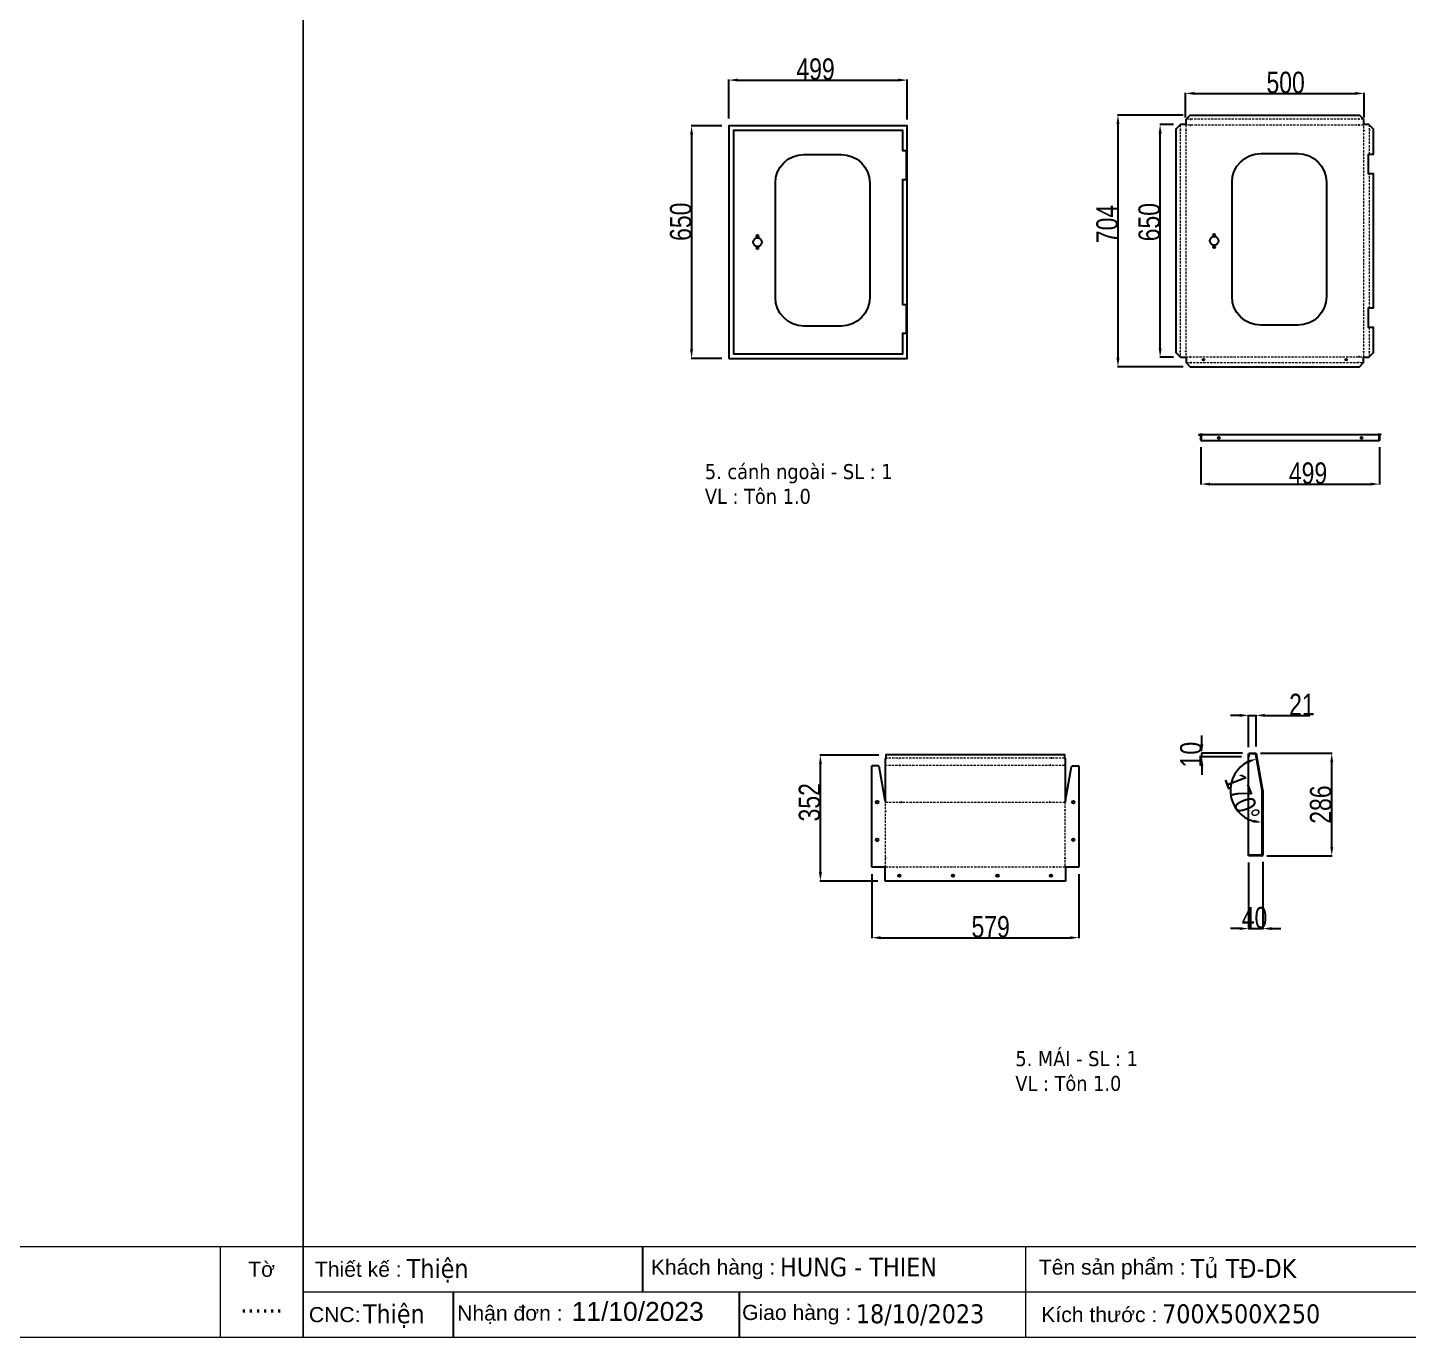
# Model space of a CAD drawing. Header units: inches. Extents: x 21 to 136330, y 8 to 58290.
# Drawn here: x 13712 to 17572, y 19901 to 23563 of the extents above; entities that cross this region are included whole.
import ezdxf
from ezdxf.enums import TextEntityAlignment as Align

# ---------------------------------------------------------------- set-up
doc = ezdxf.new("R2010")
doc.units = ezdxf.units.IN
doc.header["$MEASUREMENT"] = 0
doc.linetypes.add('HIDDEN', pattern=[9.525, 6.35, -3.175])
for name, color, linetype in [('0 KHUNG KT01', 7, 'Continuous'), ('@.0.DM. NÉT CHÍNH', 7, 'Continuous'), ('@.DM. NÉT CHÍNH', 7, 'Continuous'), ('@.DM. ĐIỂM DẤU', 1, 'Continuous')]:
    doc.layers.add(name, color=color, linetype=linetype)
doc.layers.add('0 TĂNG CỨNG', color=7, linetype='Continuous', lineweight=15)
doc.layers.add('@.0.DM. NÉT ĐỨT', color=8, linetype='HIDDEN', lineweight=9)
doc.layers.add('@.DM. KÍCH THƯỚC', color=8, linetype='Continuous', transparency=0.2)
doc.layers.add('@.DM. KÍCH THƯỚC @ 1', color=8, linetype='Continuous', transparency=0.2)
doc.styles.add('ARIAL', font='arial.ttf')
doc.styles.add('Note Text (ISO)', font='tahoma.ttf')
doc.styles.add('roman', font='roman.shx', dxfattribs={"width": 0.8})
doc.styles.add('Tahoma (Input Text)', font='tahoma.ttf')
doc.dimstyles.new('Kích thước Duy Mạnh', dxfattribs={"dimtxt": 30, "dimasz": 25, "dimexe": 1.25, "dimexo": 20, "dimtad": 1, "dimdec": 1, "dimtxsty": 'roman', "dimcen": 2.5, "dimclrd": 8, "dimclre": 8, "dimclrt": 2, "dimadec": 0, "dimazin": 0, "dimtfac": 1, "dimtdec": 1, "dimtix": 1, "dimtmove": 0, "dimatfit": 3, "dimfxl": 1, "dimtfillclr": 1, "dimarcsym": 0})

# ---------------------------------------------------------------- blocks, each defined once
blk = doc.blocks.new('*D1176')
at = {"layer": '@.DM. KÍCH THƯỚC', "color": 8, "lineweight": -2, "transparency": 16777216}
for p, q in [((16941.8, 23318.2), (16758.6, 23318.2)), ((16941.8, 22614.6), (16758.6, 22614.6))]:
    blk.add_line(p, q, dxfattribs=at)
at = {"layer": '@.DM. KÍCH THƯỚC', "lineweight": -2, "transparency": 16777216}
blk.add_line((16759.8, 23293.2), (16759.8, 22639.6), dxfattribs=at)
at = {"layer": '@.DM. KÍCH THƯỚC', "transparency": 16777216}
for points in [[(16755.6, 23293.2), (16764, 23293.2), (16759.8, 23318.2)], [(16755.6, 22639.6), (16764, 22639.6), (16759.8, 22614.6)]]:
    blk.add_solid(points, dxfattribs=at)
at = {"layer": 'Defpoints', "color": 0, "transparency": 16777216}
for p in [(16961.8, 23318.2), (16759.8, 22614.6), (16961.8, 22614.6)]:
    blk.add_point(p, dxfattribs=at)
at = {"layer": '@.DM. KÍCH THƯỚC', "color": 2, "transparency": 16777216, "insert": (16699.2, 22960.1), "char_height": 60, "attachment_point": 1, "rotation": 90, "style": 'roman'}
blk.add_mtext('704', dxfattribs=at)
blk = doc.blocks.new('*D1177')
at = {"layer": '@.DM. KÍCH THƯỚC', "color": 8, "lineweight": -2, "transparency": 16777216}
for p, q in [((16915.3, 23291.4), (16876.5, 23291.4)), ((16915.3, 22641.4), (16876.5, 22641.4))]:
    blk.add_line(p, q, dxfattribs=at)
at = {"layer": '@.DM. KÍCH THƯỚC', "lineweight": -2, "transparency": 16777216}
blk.add_line((16877.7, 22666.4), (16877.7, 23266.4), dxfattribs=at)
at = {"layer": '@.DM. KÍCH THƯỚC', "transparency": 16777216}
for points in [[(16873.6, 23266.4), (16881.9, 23266.4), (16877.7, 23291.4)], [(16873.6, 22666.4), (16881.9, 22666.4), (16877.7, 22641.4)]]:
    blk.add_solid(points, dxfattribs=at)
at = {"layer": 'Defpoints', "color": 0, "transparency": 16777216}
for p in [(16877.7, 23291.4), (16935.3, 23291.4), (16935.3, 22641.4)]:
    blk.add_point(p, dxfattribs=at)
at = {"layer": '@.DM. KÍCH THƯỚC', "color": 2, "transparency": 16777216, "insert": (16817.1, 22965.2), "char_height": 60, "attachment_point": 1, "rotation": 90, "style": 'roman'}
blk.add_mtext('650', dxfattribs=at)
blk = doc.blocks.new('*D1178')
at = {"layer": '@.DM. KÍCH THƯỚC', "color": 8, "lineweight": -2, "transparency": 16777216}
for p, q in [((16991.9, 22389.5), (16991.9, 22285.3)), ((17490.9, 22389.5), (17490.9, 22285.3))]:
    blk.add_line(p, q, dxfattribs=at)
at = {"layer": '@.DM. KÍCH THƯỚC', "lineweight": -2, "transparency": 16777216}
blk.add_line((17016.9, 22286.5), (17465.9, 22286.5), dxfattribs=at)
at = {"layer": '@.DM. KÍCH THƯỚC', "transparency": 16777216}
for points in [[(17016.9, 22290.7), (17016.9, 22282.4), (16991.9, 22286.5)], [(17465.9, 22290.7), (17465.9, 22282.4), (17490.9, 22286.5)]]:
    blk.add_solid(points, dxfattribs=at)
at = {"layer": 'Defpoints', "color": 0, "transparency": 16777216}
for p in [(16991.9, 22409.5), (17490.9, 22409.5), (17490.9, 22286.5)]:
    blk.add_point(p, dxfattribs=at)
at = {"layer": '@.DM. KÍCH THƯỚC', "color": 2, "transparency": 16777216, "insert": (17237.6, 22347.2), "char_height": 60, "attachment_point": 1, "style": 'roman'}
blk.add_mtext('499', dxfattribs=at)
blk = doc.blocks.new('*D1166')
at = {"layer": '@.DM. KÍCH THƯỚC', "color": 8, "lineweight": -2, "transparency": 16777216}
for p, q in [((15672, 23308.1), (15672, 23417.2)), ((16171, 23305.7), (16171, 23417.2))]:
    blk.add_line(p, q, dxfattribs=at)
at = {"layer": '@.DM. KÍCH THƯỚC', "lineweight": -2, "transparency": 16777216}
blk.add_line((15697, 23415.9), (16146, 23415.9), dxfattribs=at)
at = {"layer": '@.DM. KÍCH THƯỚC', "transparency": 16777216}
for points in [[(15697, 23420.1), (15697, 23411.8), (15672, 23415.9)], [(16146, 23420.1), (16146, 23411.8), (16171, 23415.9)]]:
    blk.add_solid(points, dxfattribs=at)
at = {"layer": 'Defpoints', "color": 0, "transparency": 16777216}
for p in [(16171, 23415.9), (15672, 23288.1), (16171, 23285.7)]:
    blk.add_point(p, dxfattribs=at)
at = {"layer": '@.DM. KÍCH THƯỚC', "color": 2, "transparency": 16777216, "insert": (15860.9, 23476.6), "char_height": 60, "attachment_point": 1, "style": 'roman'}
blk.add_mtext('499', dxfattribs=at)
blk = doc.blocks.new('*D1167')
at = {"layer": '@.DM. KÍCH THƯỚC', "color": 8, "lineweight": -2, "transparency": 16777216}
for p, q in [((16948.5, 23311.4), (16948.5, 23380)), ((17448.1, 23311.4), (17448.1, 23380))]:
    blk.add_line(p, q, dxfattribs=at)
at = {"layer": '@.DM. KÍCH THƯỚC', "lineweight": -2, "transparency": 16777216}
blk.add_line((16973.5, 23378.7), (17423.1, 23378.7), dxfattribs=at)
at = {"layer": '@.DM. KÍCH THƯỚC', "transparency": 16777216}
for points in [[(16973.5, 23382.9), (16973.5, 23374.6), (16948.5, 23378.7)], [(17423.1, 23382.9), (17423.1, 23374.6), (17448.1, 23378.7)]]:
    blk.add_solid(points, dxfattribs=at)
at = {"layer": 'Defpoints', "color": 0, "transparency": 16777216}
for p in [(17448.1, 23378.7), (16948.5, 23291.4), (17448.1, 23291.4)]:
    blk.add_point(p, dxfattribs=at)
at = {"layer": '@.DM. KÍCH THƯỚC', "color": 2, "transparency": 16777216, "insert": (17175, 23439.3), "char_height": 60, "attachment_point": 1, "style": 'roman'}
blk.add_mtext('500', dxfattribs=at)
blk = doc.blocks.new('*D1183')
at = {"layer": '@.DM. KÍCH THƯỚC', "color": 8, "lineweight": -2, "transparency": 16777216}
for p, q in [((15652, 23288.1), (15566.6, 23288.1)), ((15652, 22638.1), (15566.6, 22638.1))]:
    blk.add_line(p, q, dxfattribs=at)
at = {"layer": '@.DM. KÍCH THƯỚC', "lineweight": -2, "transparency": 16777216}
blk.add_line((15567.9, 23263.1), (15567.9, 22663.1), dxfattribs=at)
at = {"layer": '@.DM. KÍCH THƯỚC', "transparency": 16777216}
for points in [[(15563.7, 23263.1), (15572, 23263.1), (15567.9, 23288.1)], [(15563.7, 22663.1), (15572, 22663.1), (15567.9, 22638.1)]]:
    blk.add_solid(points, dxfattribs=at)
at = {"layer": 'Defpoints', "color": 0, "transparency": 16777216}
for p in [(15672, 23288.1), (15567.9, 22638.1), (15672, 22638.1)]:
    blk.add_point(p, dxfattribs=at)
at = {"layer": '@.DM. KÍCH THƯỚC', "color": 2, "transparency": 16777216, "insert": (15507.3, 22966.4), "char_height": 60, "attachment_point": 1, "rotation": 90, "style": 'roman'}
blk.add_mtext('650', dxfattribs=at)
blk = doc.blocks.new('*D1196')
at = {"layer": '@.DM. KÍCH THƯỚC', "color": 8, "lineweight": -2, "transparency": 16777216}
for p, q in [((16071.5, 21196.1), (16071.5, 21017.3)), ((16650.3, 21196.1), (16650.3, 21017.3))]:
    blk.add_line(p, q, dxfattribs=at)
at = {"layer": '@.DM. KÍCH THƯỚC', "lineweight": -2, "transparency": 16777216}
blk.add_line((16096.5, 21018.6), (16625.3, 21018.6), dxfattribs=at)
at = {"layer": '@.DM. KÍCH THƯỚC', "transparency": 16777216}
for points in [[(16096.5, 21022.7), (16096.5, 21014.4), (16071.5, 21018.6)], [(16625.3, 21022.7), (16625.3, 21014.4), (16650.3, 21018.6)]]:
    blk.add_solid(points, dxfattribs=at)
at = {"layer": 'Defpoints', "color": 0, "transparency": 16777216}
for p in [(16071.5, 21216.1), (16650.3, 21216.1), (16650.3, 21018.6)]:
    blk.add_point(p, dxfattribs=at)
at = {"layer": '@.DM. KÍCH THƯỚC', "color": 2, "transparency": 16777216, "insert": (16350.4, 21079.2), "char_height": 60, "attachment_point": 1, "style": 'roman'}
blk.add_mtext('579', dxfattribs=at)
blk = doc.blocks.new('*D1197')
at = {"layer": '@.DM. KÍCH THƯỚC', "color": 8, "lineweight": -2, "transparency": 16777216}
for p, q in [((16090.9, 21529.3), (15926.8, 21529.3)), ((16088.9, 21177), (15926.8, 21177))]:
    blk.add_line(p, q, dxfattribs=at)
at = {"layer": '@.DM. KÍCH THƯỚC', "lineweight": -2, "transparency": 16777216}
blk.add_line((15928, 21202), (15928, 21504.3), dxfattribs=at)
at = {"layer": '@.DM. KÍCH THƯỚC', "transparency": 16777216}
for points in [[(15923.9, 21504.3), (15932.2, 21504.3), (15928, 21529.3)], [(15923.9, 21202), (15932.2, 21202), (15928, 21177)]]:
    blk.add_solid(points, dxfattribs=at)
at = {"layer": 'Defpoints', "color": 0, "transparency": 16777216}
for p in [(15928, 21529.3), (16110.9, 21529.3), (16108.9, 21177)]:
    blk.add_point(p, dxfattribs=at)
at = {"layer": '@.DM. KÍCH THƯỚC', "color": 2, "transparency": 16777216, "insert": (15867.4, 21343.6), "char_height": 60, "attachment_point": 1, "rotation": 90, "style": 'roman'}
blk.add_mtext('352', dxfattribs=at)
blk = doc.blocks.new('*D1198')
at = {"layer": '@.DM. KÍCH THƯỚC', "color": 8, "lineweight": -2, "transparency": 16777216}
for p, q in [((17164.8, 21230.5), (17164.8, 21042.8)), ((17124.8, 21229.2), (17124.8, 21042.8))]:
    blk.add_line(p, q, dxfattribs=at)
at = {"layer": '@.DM. KÍCH THƯỚC', "lineweight": -2, "transparency": 16777216}
for p, q in [((17099.8, 21044), (17074.8, 21044)), ((17124.8, 21044), (17164.8, 21044)), ((17189.8, 21044), (17214.8, 21044))]:
    blk.add_line(p, q, dxfattribs=at)
at = {"layer": '@.DM. KÍCH THƯỚC', "transparency": 16777216}
for points in [[(17099.8, 21048.2), (17099.8, 21039.9), (17124.8, 21044)], [(17189.8, 21048.2), (17189.8, 21039.9), (17164.8, 21044)]]:
    blk.add_solid(points, dxfattribs=at)
at = {"layer": 'Defpoints', "color": 0, "transparency": 16777216}
for p in [(17124.8, 21249.2), (17164.8, 21250.5), (17164.8, 21044)]:
    blk.add_point(p, dxfattribs=at)
at = {"layer": '@.DM. KÍCH THƯỚC', "color": 2, "transparency": 16777216, "insert": (17105.9, 21104.7), "char_height": 60, "attachment_point": 1, "style": 'roman'}
blk.add_mtext('40', dxfattribs=at)
blk = doc.blocks.new('*D1199')
at = {"layer": '@.DM. KÍCH THƯỚC', "lineweight": -2, "transparency": 16777216}
for p, q in [((16994.2, 21559), (16994.2, 21584)), ((16994.2, 21524), (16994.2, 21534)), ((16994.2, 21499), (16994.2, 21474))]:
    blk.add_line(p, q, dxfattribs=at)
at = {"layer": '@.DM. KÍCH THƯỚC', "color": 8, "lineweight": -2, "transparency": 16777216}
for p, q in [((17107.9, 21534), (16993, 21534)), ((17104.9, 21524), (16993, 21524))]:
    blk.add_line(p, q, dxfattribs=at)
at = {"layer": '@.DM. KÍCH THƯỚC', "transparency": 16777216}
for points in [[(16990, 21559), (16998.4, 21559), (16994.2, 21534)], [(16990, 21499), (16998.4, 21499), (16994.2, 21524)]]:
    blk.add_solid(points, dxfattribs=at)
at = {"layer": 'Defpoints', "color": 0, "transparency": 16777216}
for p in [(16994.2, 21534), (17124.9, 21524), (17127.9, 21534)]:
    blk.add_point(p, dxfattribs=at)
at = {"layer": '@.DM. KÍCH THƯỚC', "color": 2, "transparency": 16777216, "insert": (16933.6, 21494.7), "char_height": 60, "attachment_point": 1, "rotation": 90, "style": 'roman'}
blk.add_mtext('10', dxfattribs=at)
blk = doc.blocks.new('*D1200')
at = {"layer": '@.DM. KÍCH THƯỚC', "lineweight": -2, "transparency": 16777216}
for p, q in [((17099.9, 21640), (17074.9, 21640)), ((17124.9, 21640), (17146, 21640)), ((17171, 21640), (17296.2, 21640))]:
    blk.add_line(p, q, dxfattribs=at)
at = {"layer": '@.DM. KÍCH THƯỚC', "color": 8, "lineweight": -2, "transparency": 16777216}
for p, q in [((17124.9, 21551), (17124.9, 21641.3)), ((17146, 21553.2), (17146, 21641.3))]:
    blk.add_line(p, q, dxfattribs=at)
at = {"layer": '@.DM. KÍCH THƯỚC', "transparency": 16777216}
for points in [[(17099.9, 21644.2), (17099.9, 21635.8), (17124.9, 21640)], [(17171, 21644.2), (17171, 21635.8), (17146, 21640)]]:
    blk.add_solid(points, dxfattribs=at)
at = {"layer": 'Defpoints', "color": 0, "transparency": 16777216}
for p in [(17146, 21640), (17124.9, 21531), (17146, 21533.2)]:
    blk.add_point(p, dxfattribs=at)
at = {"layer": '@.DM. KÍCH THƯỚC', "color": 2, "transparency": 16777216, "insert": (17238.4, 21700.6), "char_height": 60, "attachment_point": 1, "style": 'roman'}
blk.add_mtext('21', dxfattribs=at)
blk = doc.blocks.new('*D1201')
at = {"layer": '@.DM. KÍCH THƯỚC', "color": 8, "lineweight": -2, "transparency": 16777216}
for p, q in [((17159.8, 21450.3), (17147.5, 21519.8)), ((17163.3, 21270.5), (17163.3, 21342.1))]:
    blk.add_line(p, q, dxfattribs=at)
at = {"layer": '@.DM. KÍCH THƯỚC', "lineweight": -2, "transparency": 16777216}
blk.add_arc((17163.3, 21430.4), 89.5, 116.0493, 253.9507, dxfattribs=at)
at = {"layer": '@.DM. KÍCH THƯỚC', "transparency": 16777216}
for points in [[(17122.7, 21514.8), (17125.3, 21506.9), (17147.7, 21518.6)], [(17139.1, 21348.5), (17138, 21340.2), (17163.3, 21340.9)]]:
    blk.add_solid(points, dxfattribs=at)
at = {"layer": 'Defpoints', "color": 0, "transparency": 16777216}
for p in [(17081.1, 21465.9), (17163.3, 21430.6), (17163.3, 21430.4), (17163.3, 21250.5)]:
    blk.add_point(p, dxfattribs=at)
at = {"layer": '@.DM. KÍCH THƯỚC', "color": 2, "transparency": 16777216, "insert": (17111.8, 21484.2), "char_height": 60, "attachment_point": 1, "rotation": 290.8669, "style": 'roman'}
blk.add_mtext('170°', dxfattribs=at)
blk = doc.blocks.new('*D1192')
at = {"layer": '@.DM. KÍCH THƯỚC', "color": 8, "lineweight": -2, "transparency": 16777216}
for p, q in [((17158.7, 21534), (17358.7, 21534)), ((17176.3, 21247.5), (17358.7, 21247.5))]:
    blk.add_line(p, q, dxfattribs=at)
at = {"layer": '@.DM. KÍCH THƯỚC', "lineweight": -2, "transparency": 16777216}
blk.add_line((17357.4, 21272.5), (17357.4, 21509), dxfattribs=at)
at = {"layer": '@.DM. KÍCH THƯỚC', "transparency": 16777216}
for points in [[(17353.3, 21509), (17361.6, 21509), (17357.4, 21534)], [(17353.3, 21272.5), (17361.6, 21272.5), (17357.4, 21247.5)]]:
    blk.add_solid(points, dxfattribs=at)
at = {"layer": 'Defpoints', "color": 0, "transparency": 16777216}
for p in [(17138.7, 21534), (17357.4, 21534), (17156.3, 21247.5)]:
    blk.add_point(p, dxfattribs=at)
at = {"layer": '@.DM. KÍCH THƯỚC', "color": 2, "transparency": 16777216, "insert": (17326.8, 21390.7), "char_height": 60, "attachment_point": 5, "rotation": 90, "style": 'roman'}
blk.add_mtext('286', dxfattribs=at)
blk = doc.blocks.new('KHUNG KT1')
at = {"color": 7}
for p, q in [((7128, -4752), (0, -4752)), ((2294.1, -4752), (2294.1, -5040)), ((6864, -4752), (6864, -5040)), ((4848, -4896), (0, -4896))]:
    blk.add_line(p, q, dxfattribs=at)
blk.add_lwpolyline([(0, 0), (7128, 0), (7128, -5040), (0, -5040)], close=True, dxfattribs=at)
at = {"layer": '0 KHUNG KT01'}
for p, q in [((1077.9, -4752), (1077.9, -4896)), ((476.3, -4896), (476.3, -5040)), ((1385.1, -4896), (1385.1, -5040))]:
    blk.add_line(p, q, dxfattribs=at)
at = {"color": 2, "char_height": 48, "style": 'ARIAL'}
for s, insert, width, attachment_point in [('  Thiết kế :', (0, -4824), 2202.321, 4), ('  Khách hàng :', (1066.9, -4824), 2202.321, 4), ('  Tên sản phẩm :', (2299.1, -4824), 2202.321, 4), ('Tờ', (6996, -4824), 264, 5), ('CNC:', (18.2, -4968), 2202.321, 4), ('  Nhận đơn :', (451.9, -4968), 2202.321, 4), ('  Giao hàng :', (1356.7, -4968), 2202.321, 4), ('  Kích thước :', (2307, -4968), 2202.321, 4)]:
    blk.add_mtext(s, dxfattribs=dict(at, insert=insert, width=width, attachment_point=attachment_point))
at = {"color": 1, "style": 'Tahoma (Input Text)', "flags": 8}
for tag, p in [('#01', (328.9, -4851.1)), ('#03', (1514.7, -4846.3)), ('#05', (2819, -4851.1)), ('#07', (4424, -4851.1)), ('#09', (5172.9, -4851.1)), ('#02', (189.8, -4995.1)), ('#04', (1755.3, -4995.1)), ('#06', (2727.8, -4995.1)), ('#08', (4382.7, -4995.1)), ('#10', (5172.9, -4995.1))]:
    blk.add_attdef(tag, p, '', height=60, dxfattribs=at)
blk.add_attdef('#11', text='', height=60, dxfattribs=at).set_placement((6996, -4961.6), align=Align.CENTER)
at = {"layer": '0 TĂNG CỨNG', "color": 1, "style": 'ARIAL'}
blk.add_attdef('#12', (852.8, -4987.6), '', height=60, dxfattribs=at)

msp = doc.modelspace()

# ---------------------------------------------------------------- linework, layer by layer
at = {"layer": '@.0.DM. NÉT CHÍNH', "color": 0}
for p, q in [((16991.8725, 22409.4639), (16991.8725, 22422.6639)), ((16993.0725, 22409.4639), (16991.8725, 22409.4639)), ((16993.2725, 22409.4639), (16993.2725, 22422.6639)), ((16993.2725, 22409.4639), (16994.2725, 22409.4639)), ((16994.2725, 22409.4639), (16994.2725, 22408.2639)), ((16994.2725, 22408.2639), (16994.2725, 22407.0639)), ((16994.2725, 22408.2639), (17488.4725, 22408.2639)), ((17488.4725, 22407.0639), (16994.2725, 22407.0639)), ((17004.8725, 22423.8639), (17004.8725, 22425.0639)), ((17004.9432, 22423.8639), (17004.9432, 22425.0639)), ((17059.8725, 22407.0639), (17059.8725, 22408.2639)), ((17068.8725, 22407.0639), (17068.8725, 22408.2639)), ((17074.8725, 22407.0639), (17074.8725, 22408.2639)), ((17083.8725, 22407.0639), (17083.8725, 22408.2639)), ((17477.8018, 22423.8639), (17477.8018, 22425.0639)), ((17477.8725, 22423.8639), (17477.8725, 22425.0639)), ((17488.4725, 22408.2639), (17488.4725, 22409.4639)), ((17488.4725, 22409.4639), (17489.4725, 22409.4639)), ((17488.4725, 22407.0639), (17488.4725, 22408.2639)), ((17489.4725, 22422.6639), (17489.4725, 22409.4639)), ((17489.6725, 22422.6639), (17489.6725, 22409.4639)), ((17490.8725, 22421.5639), (17489.6725, 22421.5639)), ((17489.6725, 22409.4639), (17490.8725, 22409.4639))]:
    msp.add_line(p, q, dxfattribs=at)
at = {"layer": '@.0.DM. NÉT CHÍNH'}
for p, q in [((17124.7955, 21249.2454), (17124.7955, 21532.2503)), ((17143.4886, 21532.2503), (17124.7955, 21532.2503)), ((17124.8624, 21530.9503), (17124.8624, 21523.9503)), ((17126.3624, 21523.9503), (17124.8624, 21523.9503)), ((17126.3624, 21523.9503), (17126.3624, 21530.9503)), ((17127.8624, 21533.9503), (17127.8724, 21533.9503)), ((17127.8724, 21532.4503), (17127.8624, 21532.4503)), ((17127.8724, 21533.9503), (17127.8724, 21532.4503)), ((17144.0451, 21533.9503), (17127.8724, 21533.9503)), ((17144.0451, 21532.4503), (17127.8724, 21532.4503)), ((17143.4886, 21530.2503), (17143.4886, 21532.2503)), ((17143.4886, 21530.2503), (17145.4886, 21530.2503)), ((17144.0451, 21532.4503), (17144.0451, 21533.9503)), ((17163.1155, 21430.283), (17145.4886, 21530.2503)), ((17146.9996, 21531.4712), (17145.5223, 21531.2107)), ((17163.2727, 21430.5435), (17145.5223, 21531.2107)), ((17164.7499, 21430.8039), (17146.9996, 21531.4712)), ((16090.2285, 21499.1157), (16071.5354, 21499.1157)), ((16071.5354, 21216.1109), (16071.5354, 21499.1157)), ((16090.2285, 21497.1157), (16090.2285, 21499.1157)), ((16092.2285, 21497.1157), (16090.2285, 21497.1157)), ((16108.9283, 21402.4065), (16092.2285, 21497.1157)), ((16612.9283, 21402.4065), (16629.6281, 21497.1157)), ((16629.6281, 21497.1157), (16631.6281, 21497.1157)), ((16631.6281, 21497.1157), (16631.6281, 21499.1157)), ((16631.6281, 21499.1157), (16650.3213, 21499.1157)), ((16650.3213, 21499.1157), (16650.3213, 21216.1109)), ((17163.1155, 21430.283), (17161.7955, 21430.283)), ((17163.2955, 21430.283), (17163.1155, 21430.283)), ((17163.2727, 21430.5435), (17164.7499, 21430.8039)), ((17163.3186, 21430.283), (17163.2955, 21430.283)), ((17163.2955, 21250.5454), (17163.2955, 21430.283)), ((17164.3936, 21430.283), (17163.3186, 21430.283)), ((17164.7955, 21430.283), (17164.3936, 21430.283)), ((17164.7955, 21430.283), (17164.7955, 21250.5454)), ((17161.7955, 21249.2454), (17124.7955, 21249.2454)), ((17124.7955, 21247.5454), (17124.7955, 21249.0454)), ((17124.7955, 21249.0454), (17161.7955, 21249.0454)), ((17161.7955, 21247.5454), (17124.7955, 21247.5454)), ((17161.7955, 21250.5454), (17163.2955, 21250.5454)), ((17161.7955, 21249.2454), (17161.7955, 21250.5454)), ((17161.7955, 21249.0454), (17161.7955, 21247.5454)), ((17163.2955, 21250.5454), (17164.7955, 21250.5454)), ((16107.6248, 21216.1109), (16071.5354, 21216.1109)), ((16108.9283, 21177.018), (16108.9283, 21214.8074)), ((16612.9283, 21214.8074), (16612.9283, 21177.018)), ((16650.3213, 21216.1109), (16614.2319, 21216.1109)), ((16612.9283, 21177.018), (16108.9283, 21177.018))]:
    msp.add_line(p, q, dxfattribs=at)
at = {"layer": '@.0.DM. NÉT CHÍNH', "color": 0}
for points in [[(16950.1784, 23290.387), (16950.1784, 23291.3892), (16950.1784, 23306.5472), (16961.8491, 23318.2179), (17434.7077, 23318.2179), (17446.3784, 23306.5472), (17446.3784, 23291.3892), (17446.3784, 23290.387)], [(16950.1784, 23291.3892), (16935.0205, 23291.3892), (16921.9497, 23278.3185), (16921.9497, 22654.4599), (16935.0205, 22641.3892), (16950.1784, 22641.3892)], [(17446.3784, 22641.3892), (17461.5364, 22641.3892), (17474.6071, 22654.4599), (17474.6071, 22723.8892), (17460.1928, 22723.8892), (17460.1928, 22778.8892), (17474.6071, 22778.8892), (17474.6071, 23153.8892), (17460.1928, 23153.8892), (17460.1928, 23208.8892), (17474.6071, 23208.8892), (17474.6071, 23278.3185), (17461.5364, 23291.3892), (17446.3784, 23291.3892)], [(16950.1784, 22642.3914), (16950.1784, 22641.3892), (16950.1784, 22626.2312), (16961.8491, 22614.5605), (17434.7077, 22614.5605), (17446.3784, 22626.2312), (17446.3784, 22641.3892), (17446.3784, 22642.3914)]]:
    msp.add_lwpolyline(points, dxfattribs=at)
for points in [[(15671.9988, 22638.1067), (16170.9988, 22638.1067), (16170.9988, 23288.1067), (15671.9988, 23288.1067)], [(16168.5988, 22788.1067), (16157.9988, 22788.1067), (16157.9988, 23138.1067), (16168.5988, 23138.1067), (16168.5988, 23218.1067), (16157.9988, 23218.1067), (16157.9988, 23275.1067), (15684.9988, 23275.1067), (15684.9988, 22651.1067), (16157.9988, 22651.1067), (16157.9988, 22708.1067), (16168.5988, 22708.1067)]]:
    msp.add_lwpolyline(points, close=True, dxfattribs=at)
for points in [[(15881.9988, 23208.1067), (15985.9988, 23208.1067, -0.414213562), (16065.9988, 23128.1067), (16065.9988, 22808.4067, -0.414213562), (15985.9988, 22728.4067), (15881.9988, 22728.4067, -0.414213562), (15801.9988, 22808.4067), (15801.9988, 23128.1067, -0.414213562)], [(17158.7784, 23210.3464), (17262.7784, 23210.3464, -0.414213562), (17342.7784, 23130.3464), (17342.7784, 22810.6464, -0.414213562), (17262.7784, 22730.6464), (17158.7784, 22730.6464, -0.414213562), (17078.7784, 22810.6464), (17078.7784, 23130.3464, -0.414213562)]]:
    msp.add_lwpolyline(points, format="xyb", close=True, dxfattribs=at)
for centre, radius in [((15751.9988, 22963.1067), 12), ((15751.9988, 22980.1067), 3), ((17028.7784, 22966.3892), 12), ((17028.7784, 22983.3892), 3), ((15751.9988, 22946.1067), 3), ((17028.7784, 22949.3892), 3), ((16998.7784, 22634.4749), 2.5), ((17397.7784, 22634.4749), 2.5), ((17041.8725, 22416.0639), 2.5), ((17440.8725, 22416.0639), 2.5)]:
    msp.add_circle(centre, radius, dxfattribs=at)
for centre, radius, start, end in [((16994.2725, 22409.4639), 2.4, 180, 210), ((16994.2725, 22409.4639), 2.4, 210, 270), ((16994.2725, 22409.4639), 1.2, 180, 270), ((17488.4725, 22409.4639), 1.2, 270, 0)]:
    msp.add_arc(centre, radius, start, end, dxfattribs=at)
at = {"layer": '@.0.DM. NÉT CHÍNH'}
for centre, radius, start, end in [((17127.8624, 21530.9503), 3, 154.3207114, 180), ((17127.8624, 21530.9503), 3, 150, 154.3207114), ((17127.8624, 21530.9503), 3, 90, 150), ((17127.8624, 21530.9503), 1.5, 119.9264349, 180), ((17127.8624, 21530.9503), 1.5, 90, 119.9264349), ((17161.7955, 21250.5454), 1.5, 270, 0), ((17161.7955, 21250.5454), 3, 270, 300), ((17161.7955, 21250.5454), 3, 300, 0), ((16108.9283, 21216.1109), 1.3035, 270, 180), ((16612.9283, 21216.1109), 1.3035, 0, 270)]:
    msp.add_arc(centre, radius, start, end, dxfattribs=at)
at = {"layer": '@.0.DM. NÉT CHÍNH', "color": 0}
msp.add_rational_spline([(17488.4725, 22425.0639), (17488.4725, 22425.0596), (17488.4725, 22425.0553), (17488.4725, 22425.051), (17488.4725, 22424.9249), (17488.4725, 22424.7989), (17488.4725, 22424.6728), (17488.4725, 22424.4032), (17488.4725, 22424.1335), (17488.4725, 22423.8639), (17488.4489, 22423.8639), (17488.4253, 22423.8639), (17488.4018, 22423.8639), (17323.7156, 22423.8639), (17159.0294, 22423.8639), (16994.3432, 22423.8639), (16994.3196, 22423.8639), (16994.296, 22423.8639), (16994.2725, 22423.8639), (16994.2725, 22424.1335), (16994.2725, 22424.4032), (16994.2725, 22424.6728), (16994.2725, 22424.7989), (16994.2725, 22424.9249), (16994.2725, 22425.051), (16994.2725, 22425.0553), (16994.2725, 22425.0596), (16994.2725, 22425.0639), (16994.296, 22425.0639), (16994.3196, 22425.0639), (16994.3432, 22425.0639), (17159.0294, 22425.0639), (17323.7156, 22425.0639), (17488.4018, 22425.0639), (17488.4253, 22425.0639), (17488.4489, 22425.0639), (17488.4725, 22425.0639), (17489.2858, 22425.0639), (17490.108, 22424.631), (17490.5509, 22423.8639), (17490.5593, 22423.8493), (17490.5676, 22423.8347), (17490.5757, 22423.8199), (17490.7622, 22423.4807), (17490.8725, 22423.0811), (17490.8725, 22422.6639), (17490.8725, 22418.2639), (17490.8725, 22413.8639), (17490.8725, 22409.4639), (17490.8725, 22409.0401), (17490.7628, 22408.6308), (17490.5509, 22408.2639), (17490.1117, 22407.5031), (17489.3509, 22407.0639), (17488.4725, 22407.0639)], [1, 1, 1, 1, 1, 1, 1, 1, 1, 1, 1, 1, 1, 1, 1, 1, 1, 1, 1, 1, 1, 1, 1, 1, 1, 1, 1, 1, 1, 1, 1, 1, 1, 1, 1, 1, 1, 1, 1, 1, 1, 1, 1, 1, 1, 1, 1, 1, 1, 0.977283884193, 0.977283884193, 1, 0.910683602523, 0.910683602523, 1], degree=3, knots=[0, 0, 0, 0, 1, 1, 1, 2, 2, 2, 3, 3, 3, 4, 4, 4, 5, 5, 5, 6, 6, 6, 7, 7, 7, 8, 8, 8, 9, 9, 9, 10, 10, 10, 11, 11, 11, 12, 12, 12, 12.68765966, 12.68765966, 12.68765966, 12.700667762, 12.700667762, 12.700667762, 13, 13, 13, 14, 14, 14, 14.523598776, 14.523598776, 14.523598776, 15.570796327, 15.570796327, 15.570796327, 15.570796327], dxfattribs=at)
for points, knots in [([(16993.0725, 22409.4639), (16993.0725, 22413.8639), (16993.0725, 22418.2639), (16993.0725, 22422.6639), (16992.6725, 22422.6639), (16992.2725, 22422.6639), (16991.8725, 22422.6639), (16991.8725, 22423.0992), (16991.9927, 22423.5152), (16992.194, 22423.8639), (16992.4096, 22424.2372), (16992.7167, 22424.5357), (16993.0669, 22424.7391), (16993.4366, 22424.9539), (16993.8547, 22425.0639), (16994.2725, 22425.0639)], [0, 0, 0, 0, 1, 1, 1, 2, 2, 2, 2.31234034, 2.31234034, 2.31234034, 2.646803703, 2.646803703, 2.646803703, 3, 3, 3, 3]), ([(16994.2725, 22423.8639), (16994.2375, 22423.8639), (16994.2026, 22423.8623), (16994.1677, 22423.8593), (16993.9488, 22423.8401), (16993.7328, 22423.7564), (16993.5512, 22423.6198), (16993.3548, 22423.4721), (16993.1985, 22423.2625), (16993.1222, 22423.0057), (16993.09, 22422.8973), (16993.0725, 22422.7818), (16993.0725, 22422.6639)], [0, 0, 0, 0, 0.059108159, 0.059108159, 0.059108159, 0.429776566, 0.429776566, 0.429776566, 0.830750638, 0.830750638, 0.830750638, 1, 1, 1, 1]), ([(16994.3432, 22425.0639), (16994.3432, 22424.6639), (16994.3432, 22424.2639), (16994.3432, 22423.8639), (16993.9863, 22423.8639), (16993.6294, 22423.2922), (16993.2725, 22422.6639), (16993.366, 22422.9932), (16993.4604, 22423.3252), (16993.5531, 22423.6243), (16993.5783, 22423.7056), (16993.6042, 22423.787), (16993.6294, 22423.8639), (16993.8652, 22424.583), (16994.1052, 22425.0639), (16994.3432, 22425.0639)], [0, 0, 0, 0, 1, 1, 1, 2, 2, 2, 2.262122313, 2.262122313, 2.262122313, 2.333333333, 2.333333333, 2.333333333, 3, 3, 3, 3]), ([(17489.1156, 22423.8639), (17489.1408, 22423.787), (17489.1666, 22423.7056), (17489.1918, 22423.6243), (17489.2845, 22423.3252), (17489.3789, 22422.9932), (17489.4725, 22422.6639), (17489.1156, 22423.2922), (17488.7587, 22423.8639), (17488.4018, 22423.8639), (17488.4018, 22424.2639), (17488.4018, 22424.6639), (17488.4018, 22425.0639), (17488.6397, 22425.0639), (17488.8797, 22424.583), (17489.1156, 22423.8639)], [0, 0, 0, 0, 0.07121102, 0.07121102, 0.07121102, 0.333333333, 0.333333333, 0.333333333, 1.333333333, 1.333333333, 1.333333333, 2.333333333, 2.333333333, 2.333333333, 3, 3, 3, 3]), ([(17490.8725, 22422.6639), (17490.4725, 22422.6639), (17490.0725, 22422.6639), (17489.6725, 22422.6639), (17489.6725, 22423.0613), (17489.4728, 22423.4031), (17489.1928, 22423.618), (17489.0649, 22423.7162), (17488.9202, 22423.7879), (17488.7702, 22423.8263), (17488.6727, 22423.8513), (17488.5726, 22423.8639), (17488.4725, 22423.8639)], [0, 0, 0, 0, 1, 1, 1, 1.570223434, 1.570223434, 1.570223434, 1.830750636, 1.830750636, 1.830750636, 2, 2, 2, 2])]:
    msp.add_open_spline(points, degree=3, knots=knots, dxfattribs=at)
at = {"layer": '@.0.DM. NÉT CHÍNH'}
for points, knots in [([(16612.9283, 21402.4065), (16612.9283, 21435.8582), (16612.9283, 21469.3099), (16612.9283, 21502.7616), (16612.9283, 21508.1525), (16612.9283, 21513.5434), (16612.9283, 21518.9343), (16612.2617, 21518.9343), (16611.595, 21518.9343), (16610.9283, 21518.9343), (16610.9283, 21522.4019), (16610.9283, 21525.8696), (16610.9283, 21529.3372), (16410.9283, 21529.3372), (16310.9283, 21529.3372), (16110.9283, 21529.3372), (16110.9283, 21525.8696), (16110.9283, 21522.4019), (16110.9283, 21518.9343), (16110.2617, 21518.9343), (16109.595, 21518.9343), (16108.9283, 21518.9343), (16108.9283, 21513.5434), (16108.9283, 21508.1525), (16108.9283, 21502.7616), (16108.9283, 21469.3099), (16108.9283, 21435.8582), (16108.9283, 21402.4065)], [0, 0, 0, 0, 6.205216638, 6.205216638, 6.205216638, 7.205216638, 7.205216638, 7.205216638, 8.205216638, 8.205216638, 8.205216638, 9.205216638, 9.205216638, 9.205216638, 10.205216638, 10.205216638, 10.205216638, 11.205216638, 11.205216638, 11.205216638, 12.205216638, 12.205216638, 12.205216638, 13.205216638, 13.205216638, 13.205216638, 19.410433275, 19.410433275, 19.410433275, 19.410433275]), ([(17145.9735, 21533.2484), (17146.1256, 21533.1186), (17146.2652, 21532.9777), (17146.3888, 21532.823), (17146.7099, 21532.4212), (17146.9165, 21531.9425), (17146.9996, 21531.4712)], [-0.5012748049, -0.5012748049, -0.5012748049, -0.5012748049, -0.3619117205, -0.3619117205, -0.3619117205, 0, 0, 0, 0])]:
    msp.add_open_spline(points, degree=3, knots=knots, dxfattribs=at)
for points in [[(17145.9735, 21533.2484), (17145.4342, 21533.7009), (17144.731, 21533.9503), (17144.0451, 21533.9503)], [(17144.0451, 21532.4503), (17144.3881, 21532.4503), (17144.7397, 21532.3255), (17145.0093, 21532.0993)], [(17145.5223, 21531.2107), (17145.4648, 21531.5371), (17145.2754, 21531.8651), (17145.0093, 21532.0993)], [(17163.2783, 21430.5097), (17163.2765, 21430.521), (17163.2747, 21430.5322), (17163.2727, 21430.5435)], [(17163.2955, 21430.283), (17163.2955, 21430.3588), (17163.2897, 21430.4347), (17163.2783, 21430.5097)], [(17164.7499, 21430.8039), (17164.7802, 21430.632), (17164.7955, 21430.4575), (17164.7955, 21430.283)]]:
    msp.add_open_spline(points, degree=3, dxfattribs=at)
at = {"layer": '@.0.DM. NÉT ĐỨT'}
for p, q in [((16933.9069, 23290.4024), (16933.9069, 22642.376)), ((17445.8431, 23306.2607), (16950.7138, 23306.2607)), ((17462.6499, 23208.8892), (17462.6499, 23290.4024)), ((17462.6499, 22778.8892), (17462.6499, 23153.8892)), ((17462.6499, 22642.376), (17462.6499, 22723.8892)), ((16950.7138, 22626.5177), (17445.8431, 22626.5177)), ((16610.9283, 21520.6407), (16110.9283, 21520.6407))]:
    msp.add_line(p, q, dxfattribs=at)
for points in [[(16949.8212, 22642.432), (17446.7356, 22642.432), (17446.7356, 23290.3464), (16949.8212, 23290.3464)], [(16611.6248, 21397.3369), (16611.6248, 21215.7144), (16110.2319, 21215.7144), (16110.2319, 21397.3369)]]:
    msp.add_lwpolyline(points, close=True, dxfattribs=at)
msp.add_open_spline([(16108.6595, 21501.2536), (16310.1721, 21501.2536), (16411.6846, 21501.2536), (16613.1972, 21501.2536)], degree=3, dxfattribs=at)
at = {"layer": '@.DM. NÉT CHÍNH'}
for p, q in [((16108.9283, 21402.4065), (16110.2319, 21397.3369)), ((16612.9283, 21402.4065), (16611.6248, 21397.3369))]:
    msp.add_line(p, q, dxfattribs=at)
for centre in [(16086.5354, 21397.3369), (16635.3213, 21397.3369), (16086.5354, 21292.3369), (16635.3213, 21292.3369), (16148.9283, 21192.018), (16298.9283, 21192.018), (16422.9283, 21192.018), (16572.9283, 21192.018)]:
    msp.add_circle(centre, 3.5, dxfattribs=at)
at = {"layer": '@.DM. ĐIỂM DẤU'}
for p, q in [((16933.9069, 23277.0932), (16933.9069, 23275.0932)), ((16949.8212, 23276.3524), (16949.8212, 23274.3524)), ((16961.9196, 23290.3464), (16963.9196, 23290.3464)), ((16962.0843, 23306.2607), (16964.0843, 23306.2607)), ((17434.4725, 23306.2607), (17432.4725, 23306.2607)), ((17434.6372, 23290.3464), (17432.6372, 23290.3464)), ((17446.7356, 23276.3524), (17446.7356, 23274.3524)), ((17462.6499, 23277.0932), (17462.6499, 23275.0932)), ((16949.8212, 22656.426), (16949.8212, 22658.426)), ((17446.7356, 22656.426), (17446.7356, 22658.426)), ((16933.9069, 22655.6852), (16933.9069, 22657.6852)), ((16961.9196, 22642.432), (16963.9196, 22642.432)), ((16962.0843, 22626.5177), (16964.0843, 22626.5177)), ((17434.4725, 22626.5177), (17432.4725, 22626.5177)), ((17434.6372, 22642.432), (17432.6372, 22642.432)), ((17462.6499, 22655.6852), (17462.6499, 22657.6852)), ((16146.901, 21520.6407), (16148.901, 21520.6407)), ((16149.3853, 21501.2536), (16151.3853, 21501.2536)), ((16572.4714, 21501.2536), (16570.4714, 21501.2536)), ((16574.9557, 21520.6407), (16572.9557, 21520.6407)), ((16569.3654, 21397.3369), (16567.3654, 21397.3369)), ((16110.2319, 21373.713), (16110.2319, 21371.713)), ((16611.6248, 21375.9036), (16611.6248, 21373.9036)), ((16110.2319, 21243.1321), (16110.2319, 21241.1321)), ((16611.6248, 21241.4468), (16611.6248, 21239.4468)), ((16141.6188, 21215.7144), (16143.6188, 21215.7144)), ((16580.2379, 21215.7144), (16578.2379, 21215.7144))]:
    msp.add_line(p, q, dxfattribs=at)
msp.add_lwpolyline([(16152.4913, 21397.3369), (16154.4913, 21397.3369)], close=True, dxfattribs=at)

# ---------------------------------------------------------------- block references
at = {"layer": '0 TĂNG CỨNG', "color": 1}
ref = msp.add_blockref('KHUNG KT1', (8207.9315, 24337.5899), dxfattribs=dict(at, xscale=0.8802084669719292, yscale=0.8802084669719292, zscale=0.8802084669719292))
ref.add_attrib('#11', '......', dxfattribs={"layer": '0', "color": 1, "height": 52.81251, "style": 'Tahoma (Input Text)'}).set_placement((14365.8556, 19970.317), align=Align.CENTER)
ref = msp.add_blockref('KHUNG KT1', (14482.0575, 24337.5899), dxfattribs=dict(at, xscale=0.8802084669719292, yscale=0.8802084669719292, zscale=0.8802084669719292))
ref.add_attrib('#12', '11/10/2023', (15232.7429, 19947.4572), dxfattribs={"color": 1, "height": 52.81251, "style": 'ARIAL'})
ref.add_attrib('#01', 'Thiện', (14771.583, 20067.6453), dxfattribs={"layer": '0', "color": 1, "height": 52.81251, "style": 'Tahoma (Input Text)'})
ref.add_attrib('#03', 'HUNG - THIEN', (15815.3254, 20071.8146), dxfattribs={"layer": '0', "color": 1, "height": 52.812508, "style": 'Tahoma (Input Text)'})
ref.add_attrib('#04', '18/10/2023', (16027.09, 19940.8953), dxfattribs={"layer": '0', "color": 1, "height": 52.81251, "style": 'Tahoma (Input Text)'})
ref.add_attrib('#05', 'Tủ TĐ-DK', (16963.3731, 20067.6453), dxfattribs={"layer": '0', "color": 1, "height": 52.81251, "style": 'Tahoma (Input Text)'})
ref.add_attrib('#06', '700X500X250', (16883.1273, 19940.8953), dxfattribs={"layer": '0', "color": 1, "height": 52.812508, "style": 'Tahoma (Input Text)'})
ref.add_attrib('#02', 'Thiện', (14649.1089, 19940.8953), dxfattribs={"layer": '0', "color": 1, "height": 52.81251, "style": 'Tahoma (Input Text)'})

# ---------------------------------------------------------------- texts
at = {"layer": '@.0.DM. NÉT CHÍNH', "color": 2, "char_height": 41.999999, "width": 551.411705, "attachment_point": 1, "line_spacing_factor": 0.987884, "style": 'Note Text (ISO)'}
for s, insert in [('5. cánh ngoài - SL : 1\\PVL : Tôn 1.0', (15605.0962, 22342.5144)), ('5. MÁI - SL : 1\\PVL : Tôn 1.0', (16472.9931, 20701.5312))]:
    msp.add_mtext(s, dxfattribs=dict(at, insert=insert))

# ---------------------------------------------------------------- dimensions: what is measured, and where the dimension line sits
at = {"layer": '@.DM. KÍCH THƯỚC @ 1', "color": 0}
for base, p1, p2, override, picture, middle in [((16170.9988, 23415.94), (15671.9988, 23288.1206), (16170.9988, 23285.7067), {"dimscale": 1, "dimtxt": 60, "dimdec": 0, "dimclrd": 256, "dimtdec": 0, "dimtix": 1, "dimtofl": 0, "dimtmove": 0, "dimatfit": 1}, '*D1166', (15921.4988, 23415.94)), ((17448.0928, 23378.7214), (16948.4641, 23291.3892), (17448.0928, 23291.3892), {"dimscale": 1, "dimtxt": 60, "dimdec": 0, "dimclrd": 256, "dimtdec": 0, "dimtix": 1, "dimtofl": 0, "dimtmove": 0, "dimatfit": 1}, '*D1167', (17236.7409, 23378.7214)), ((17490.8725, 22286.5351), (16991.8725, 22409.4639), (17490.8725, 22409.4639), {"dimscale": 1, "dimtxt": 60, "dimdec": 0, "dimclrd": 256, "dimtdec": 0, "dimtix": 1, "dimtofl": 0, "dimtmove": 0, "dimatfit": 1}, '*D1178', (17298.1535, 22286.5351)), ((17164.7955, 21044.044), (17124.7955, 21249.2454), (17164.7955, 21250.5454), {"dimscale": 1, "dimtxt": 60, "dimdec": 0, "dimclrd": 256, "dimtdec": 0, "dimtix": 1, "dimtofl": 1, "dimtmove": 0, "dimatfit": 1}, '*D1198', (17144.7955, 21044.044)), ((16650.3213, 21018.5683), (16071.5354, 21216.1109), (16650.3213, 21216.1109), {"dimscale": 1, "dimtxt": 60, "dimdec": 0, "dimclrd": 256, "dimtdec": 0, "dimtix": 1, "dimtofl": 0, "dimtmove": 0, "dimatfit": 1}, '*D1196', (16410.9283, 21018.5683))]:
    dim = msp.add_linear_dim(base=base, p1=p1, p2=p2, dimstyle='Kích thước Duy Mạnh', override=override, dxfattribs=at)
    dim.commit()
    dim.dimension.update_dxf_attribs({"geometry": picture, "text_midpoint": middle, "dimtype": 128})
for base, p1, p2, angle, override, picture, middle in [((16759.8155, 22614.5605), (16961.8491, 23318.2179), (16961.8491, 22614.5605), 270, {"dimscale": 1, "dimtxt": 60, "dimdec": 0, "dimclrd": 256, "dimtdec": 0, "dimtix": 1, "dimtofl": 0, "dimtmove": 0, "dimatfit": 1}, '*D1176', (16759.8155, 23023.0007)), ((15567.8774, 22638.1206), (15671.9988, 23288.1206), (15671.9988, 22638.1206), 270, {"dimscale": 1, "dimtxt": 60, "dimdec": 0, "dimclrd": 256, "dimtdec": 0, "dimtix": 1, "dimtofl": 0, "dimtmove": 0, "dimatfit": 1}, '*D1183', (15567.8774, 23028.1206)), ((16877.7366, 23291.3892), (16935.2641, 22641.3892), (16935.2641, 23291.3892), 90, {"dimscale": 1, "dimtxt": 60, "dimdec": 0, "dimclrd": 256, "dimtdec": 0, "dimtix": 1, "dimtofl": 0, "dimtmove": 0, "dimatfit": 1}, '*D1177', (16877.7366, 23026.9314)), ((17145.9735, 21640.0082), (17124.8624, 21530.9503), (17145.9735, 21533.2484), 180, {"dimscale": 1, "dimtxt": 60, "dimdec": 0, "dimclrd": 256, "dimtdec": 0, "dimtix": 1, "dimtofl": 1, "dimtmove": 0, "dimatfit": 1}, '*D1200', (17266.9745, 21640.0082)), ((16994.208, 21533.9503), (17124.8624, 21523.9503), (17127.8724, 21533.9503), 90, {"dimscale": 1, "dimtxt": 60, "dimdec": 0, "dimclrd": 256, "dimtdec": 0, "dimtix": 1, "dimtofl": 1, "dimtmove": 0, "dimatfit": 1}, '*D1199', (16994.208, 21528.9503)), ((15928.0343, 21529.3372), (16108.9283, 21177.018), (16110.9283, 21529.3372), 90, {"dimscale": 1, "dimtxt": 60, "dimdec": 0, "dimclrd": 256, "dimtdec": 0, "dimtix": 1, "dimtofl": 0, "dimtmove": 0, "dimatfit": 1}, '*D1197', (15928.0343, 21405.3276))]:
    dim = msp.add_linear_dim(base=base, p1=p1, p2=p2, angle=angle, dimstyle='Kích thước Duy Mạnh', override=override, dxfattribs=at)
    dim.commit()
    dim.dimension.update_dxf_attribs({"geometry": picture, "text_midpoint": middle, "dimtype": 128})
dim = msp.add_angular_dim_3p(base=(17081.0763, 21465.8801), center=(17163.2955, 21430.4142), p1=(17163.2694, 21430.5619), p2=(17163.2955, 21250.5454), dimstyle='Kích thước Duy Mạnh', override={"dimscale": 1, "dimtxt": 60, "dimclrd": 256, "dimtix": 1, "dimtofl": 0, "dimtmove": 0, "dimatfit": 1}, dxfattribs=at)
dim.commit()
dim.dimension.update_dxf_attribs({"geometry": '*D1201', "text_midpoint": (17079.6262, 21398.5193), "dimtype": 133})
dim = msp.add_linear_dim(base=(17357.4309, 21533.9503), p1=(17156.2894, 21247.5454), p2=(17138.6931, 21533.9503), angle=90, dimstyle='Kích thước Duy Mạnh', override={"dimscale": 1, "dimtxt": 60, "dimdec": 0, "dimclrd": 256, "dimtdec": 0, "dimtix": 1, "dimtofl": 1, "dimtmove": 0, "dimatfit": 3}, dxfattribs=at)
dim.commit()
dim.dimension.update_dxf_attribs({"geometry": '*D1192', "text_midpoint": (17326.8059, 21390.7479)})

doc.saveas('drawing.dxf')
